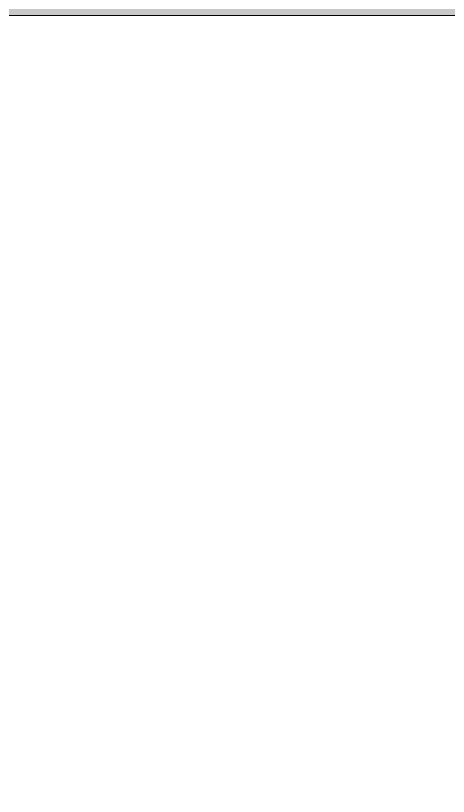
# Model space of a CAD drawing. Header units: inches. Extents: x -4169 to -1846, y 9706 to 12377.
# Drawn here: x -3460.053 to -3459.388, y 10725.208 to 10726.408 of the extents above; entities that cross this region are included whole.
import ezdxf

# ---------------------------------------------------------------- set-up
doc = ezdxf.new("R2010")
doc.units = ezdxf.units.IN
doc.header["$MEASUREMENT"] = 0
for name, color, linetype, lineweight in [('A-CLNG', 13, 'Continuous', 18), ('A-CLNG-PATT-1', 252, 'Continuous', 18), ('P-PIPE-1', 3, 'Continuous', 5)]:
    doc.layers.add(name, color=color, linetype=linetype, lineweight=lineweight)

msp = doc.modelspace()

# ---------------------------------------------------------------- hatches: boundary and pattern name
at = {"layer": 'A-CLNG-PATT-1'}
h = msp.add_hatch(dxfattribs=at)
h.set_pattern_fill('FP_28', color=256, style=0, pattern_type=2)
h.set_pattern_definition([(108.435, (4.16, 0), (-16.000521, 32.0003383), [6.072, -44.525]), (139.399, (2.24, 5.76), (-96.00016541, 79.9998798), [2.95, -144.562]), (136.848, (16, 7.68), (-240.00202852, 223.9982064), [7.018, -343.889]), (109.983, (10.88, 12.48), (-47.99971113, 127.99986808), [3.746, -183.53]), (90, (9.6, 0), (-16, 16), [3.2, -12.8]), (118.443, (9.6, 3.2), (112.0002199, -207.99937941), [8.734, -427.981]), (84.289, (5.44, 10.88), (-16.00092206, -143.99947947), [3.216, -157.582]), (129.806, (5.76, 14.08), (64.00060153, -80.0001644), [2.499, -122.465])])
h.paths.add_polyline_path([(-3435.3237, 10649.8579), (-3435.3237, 10668.8079), (-3497.2987, 10668.8079), (-3497.2987, 10666.8894), (-3497.5487, 10666.8894), (-3497.5487, 10650.5644), (-3479.5487, 10650.5644), (-3479.5487, 10649.8579), (-3447.301, 10649.8579)], flags=0)
h.paths.add_polyline_path([(-3481.1737, 10669.0579), (-3435.3237, 10669.0579), (-3435.3237, 10707.2079), (-3497.5487, 10707.2079), (-3497.5487, 10706.8894), (-3497.2987, 10706.8894), (-3497.2987, 10704.8894), (-3497.5487, 10704.8894), (-3497.5487, 10669.0579)], flags=0)
h.paths.add_polyline_path([(-3455.7425, 10707.4579), (-3435.3237, 10707.4579), (-3435.3237, 10726.4079), (-3478.2987, 10726.4079), (-3478.2987, 10707.4579), (-3459.3272, 10707.4579)], flags=0)
at = {"layer": 'P-PIPE-1'}
h = msp.add_hatch(color=256, dxfattribs=at)
h.paths.add_polyline_path([(-3461.1875, 10411.1209), (-3460, 10411.1209), (-3460, 10649.8579), (-3461.1875, 10649.8579), (-3461.1875, 10414.0394)], flags=0)
h.paths.add_polyline_path([(-3461.1875, 10668.8079), (-3460, 10668.8079), (-3460, 10669.0579), (-3461.1875, 10669.0579)], flags=0)
h.paths.add_polyline_path([(-3460, 10707.2079), (-3460, 10707.4579), (-3461.1875, 10707.4579), (-3461.1583, 10707.2079), (-3460.0857, 10707.2079)], flags=0)
h.paths.add_polyline_path([(-3461.1875, 10726.4079), (-3460, 10726.4079), (-3460, 10949.9709), (-3461.1875, 10949.9709), (-3461.1875, 10731.731)], flags=0)
h.paths.add_polyline_path([(-3461.1875, 10968.9209), (-3460, 10968.9209), (-3460, 10969.1709), (-3461.1875, 10969.1709)], flags=0)
h.paths.add_polyline_path([(-3460.1695, 11007.3209), (-3460, 11007.3209), (-3460, 11007.5709), (-3461.1875, 11007.5709), (-3461.1694, 11007.3209), (-3460.1986, 11007.3209)], flags=0)
h.paths.add_polyline_path([(-3461.1875, 11026.5209), (-3460, 11026.5209), (-3460, 11122.1894), (-3461.1875, 11122.1894), (-3461.1875, 11033.3572)], flags=0)
h = msp.add_hatch(color=256, dxfattribs=at)
h.paths.add_polyline_path([(-3458.8129, 10411.1209), (-3458.8125, 10411.1209), (-3458.8217, 10649.8579), (-3460, 10649.8579), (-3460, 10411.1209), (-3458.853, 10411.1209)], flags=0)
h.paths.add_polyline_path([(-3459.6927, 10668.8079), (-3458.8125, 10668.8079), (-3458.8224, 10669.0579), (-3460, 10669.0579), (-3460, 10668.8079), (-3459.7676, 10668.8079)], flags=0)
h.paths.add_polyline_path([(-3459.4861, 10707.2079), (-3458.8125, 10707.2079), (-3458.8238, 10707.4579), (-3460, 10707.4579), (-3460, 10707.2079), (-3459.6927, 10707.2079)], flags=0)
h.paths.add_polyline_path([(-3458.8125, 10726.4079), (-3458.8327, 10949.9709), (-3460, 10949.9709), (-3460, 10726.4079), (-3458.8245, 10726.4079)], flags=0)
h.paths.add_polyline_path([(-3459.6927, 10968.9209), (-3458.8125, 10968.9209), (-3458.8334, 10969.1709), (-3460, 10969.1709), (-3460, 10968.9209), (-3459.8515, 10968.9209)], flags=0)
h.paths.add_polyline_path([(-3459.8622, 11007.3209), (-3458.8125, 11007.3209), (-3458.8348, 11007.5709), (-3460, 11007.5709), (-3460, 11007.3209)], flags=0)
h.paths.add_polyline_path([(-3458.8355, 11026.5209), (-3458.8125, 11026.5209), (-3458.839, 11122.1894), (-3460, 11122.1894), (-3460, 11026.5209), (-3458.853, 11026.5209)], flags=0)

# ---------------------------------------------------------------- linework, layer by layer
at = {"layer": 'A-CLNG'}
msp.add_line((-3478.2987, 10726.4079), (-3435.3237, 10726.4079), dxfattribs=at)

doc.saveas('drawing.dxf')
